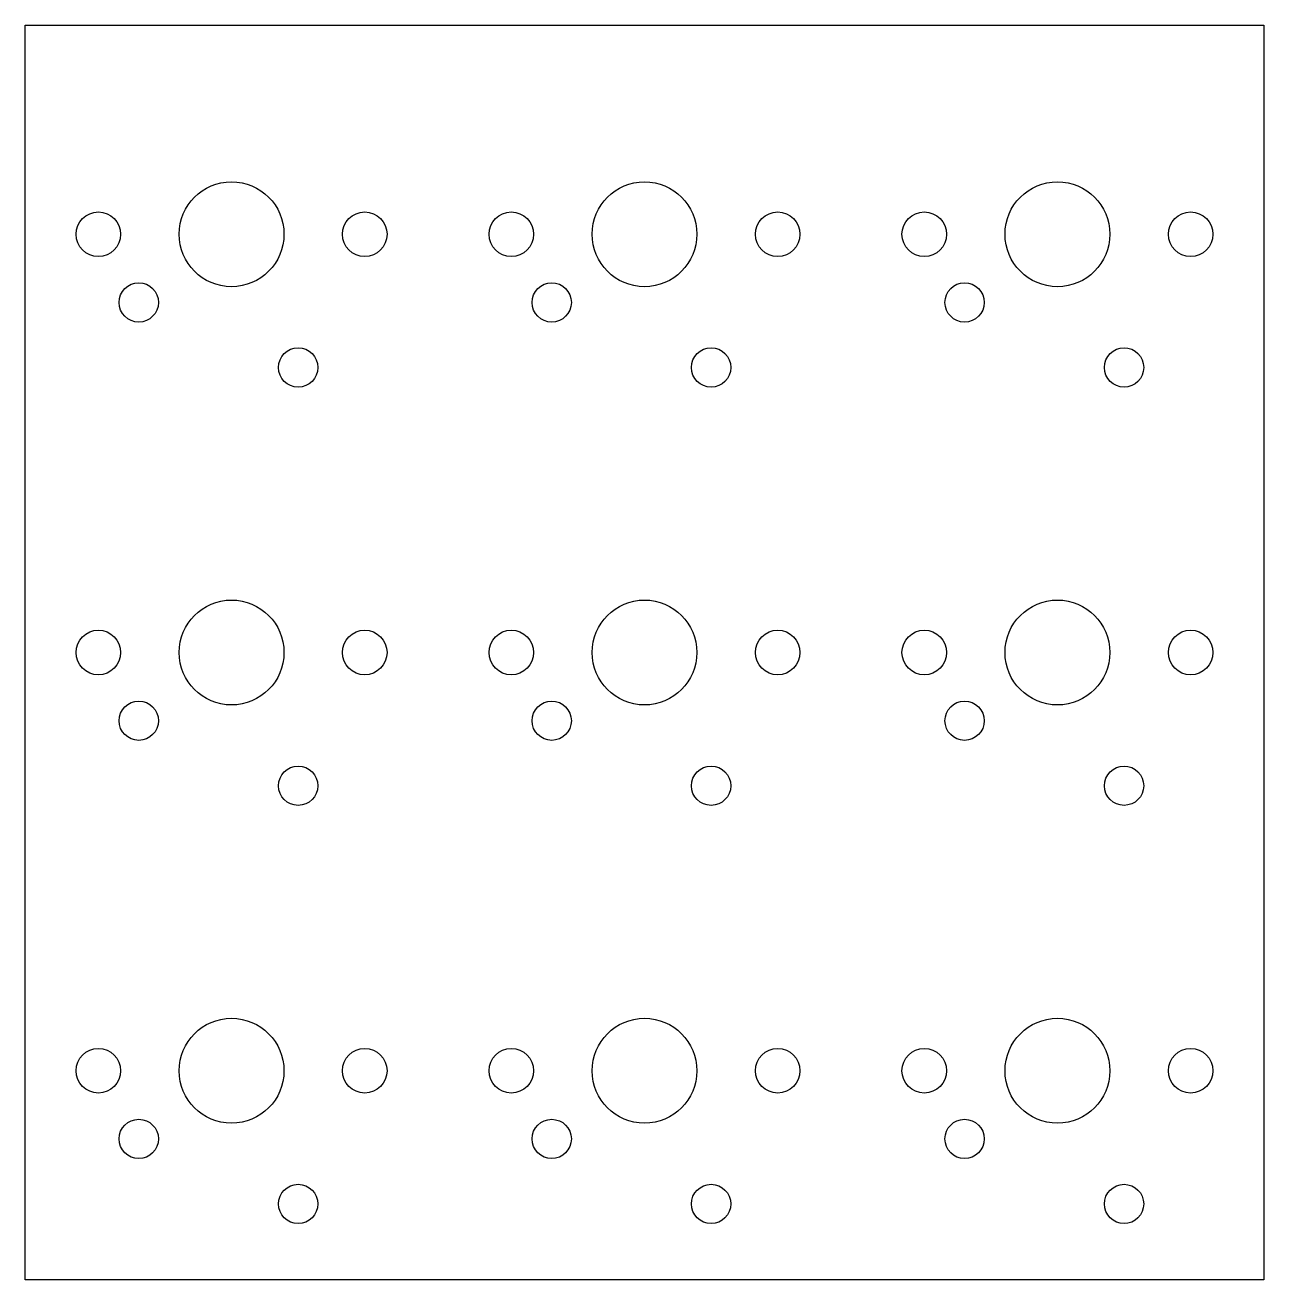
# Model space of a CAD drawing. Header units: metres. Extents: x -7.9 to 39.4, y -8 to 39.9.
import ezdxf

# ---------------------------------------------------------------- set-up
doc = ezdxf.new("R2010")
doc.units = ezdxf.units.M

msp = doc.modelspace()

# ---------------------------------------------------------------- linework, layer by layer
for p, q in [((-7.875, -7.975), (-7.875, 39.875)), ((-7.875, 39.875), (39.375, 39.875)), ((39.375, 39.875), (39.375, -7.975)), ((39.375, -7.975), (-7.875, -7.975))]:
    msp.add_line(p, q)
for centre, radius in [((0, 31.9), 2), ((15.75, 31.9), 2), ((31.5, 31.9), 2), ((-5.08, 31.9), 0.85), ((5.08, 31.9), 0.85), ((10.67, 31.9), 0.85), ((20.83, 31.9), 0.85), ((26.42, 31.9), 0.85), ((36.58, 31.9), 0.85), ((-3.54, 29.3), 0.75), ((12.21, 29.3), 0.75), ((27.96, 29.3), 0.75), ((2.54, 26.82), 0.75), ((18.29, 26.82), 0.75), ((34.04, 26.82), 0.75), ((0, 15.95), 2), ((15.75, 15.95), 2), ((31.5, 15.95), 2), ((-5.08, 15.95), 0.85), ((5.08, 15.95), 0.85), ((10.67, 15.95), 0.85), ((20.83, 15.95), 0.85), ((26.42, 15.95), 0.85), ((36.58, 15.95), 0.85), ((-3.54, 13.35), 0.75), ((12.21, 13.35), 0.75), ((27.96, 13.35), 0.75), ((2.54, 10.87), 0.75), ((18.29, 10.87), 0.75), ((34.04, 10.87), 0.75), ((0, 0), 2), ((15.75, 0), 2), ((31.5, 0), 2), ((-5.08, 0), 0.85), ((5.08, 0), 0.85), ((10.67, 0), 0.85), ((20.83, 0), 0.85), ((26.42, 0), 0.85), ((36.58, 0), 0.85), ((-3.54, -2.6), 0.75), ((12.21, -2.6), 0.75), ((27.96, -2.6), 0.75), ((2.54, -5.08), 0.75), ((18.29, -5.08), 0.75), ((34.04, -5.08), 0.75)]:
    msp.add_circle(centre, radius)

doc.saveas('drawing.dxf')
